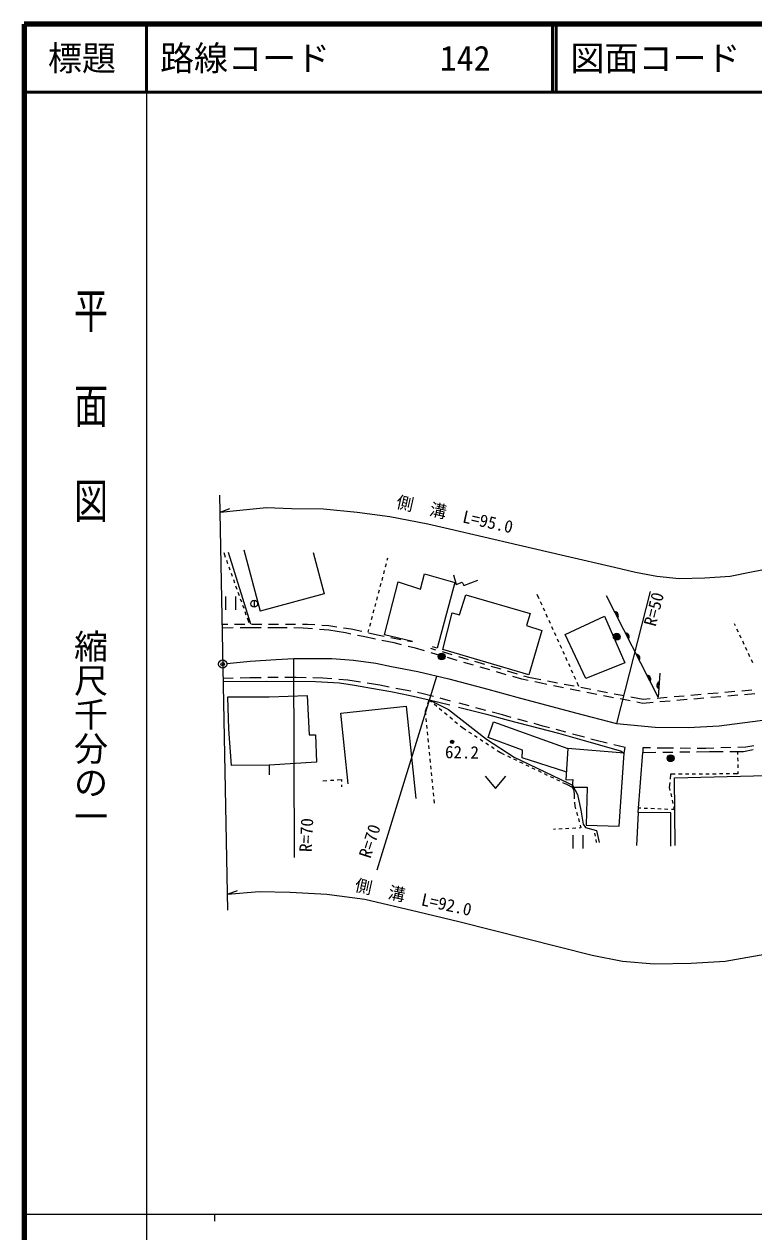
# Model space of a CAD drawing. Units: millimetres, scale not verified. Extents: x 40000 to 680000, y 20000 to 380000.
# Drawn here: x 40000 to 147359, y 202409 to 380000 of the extents above; entities that cross this region are included whole.
import ezdxf
from ezdxf.enums import TextEntityAlignment as Align

# ---------------------------------------------------------------- set-up
doc = ezdxf.new("R2010")
doc.units = ezdxf.units.MM
doc.header["$LTSCALE"] = 1000
doc.header["$PDMODE"] = 32
doc.header["$PDSIZE"] = 500
doc.linetypes.add('CHAIN', pattern=[18.5, 12, -1.5, 3.5, -1.5])
for name, color, linetype, lineweight in [('M-BGD', 7, 'Continuous', 25), ('M-BMK', 2, 'CHAIN', 13), ('M-BMK-HTXT', 7, 'Continuous', 13), ('M-BMK-OTRS', 5, 'Continuous', 25), ('M-BMK-SRVR', 3, 'Continuous', 25), ('M-STR-HTXT', 7, 'Continuous', 13), ('M-TTL', 2, 'Continuous', 140), ('M-TTL-BAND', 7, 'Continuous', 25), ('M-TTL-LINE', 7, 'Continuous', 50)]:
    doc.layers.add(name, color=color, linetype=linetype, lineweight=lineweight)
doc.layers.add('M-OTRS', color=6, linetype='Continuous')
doc.layers.add('M-TTL-TXT', color=7, linetype='Continuous')
doc.styles.add('@ＭＳ ゴシック', font='')
doc.styles.add('ＭＳ ゴシック', font='')
doc.styles.get('@ＭＳ ゴシック').set_extended_font_data('@MS Gothic')
doc.styles.get('ＭＳ ゴシック').set_extended_font_data('MS Gothic')

msp = doc.modelspace()

# ---------------------------------------------------------------- linework, layer by layer
at = {"layer": 'M-BGD'}
for p, q in [((69359, 302301), (69600, 301629)), ((73331, 291755), (70048, 302292)), ((72345, 302700), (74738, 293656)), ((69769, 301158), (69938, 300688)), ((70107, 300217), (70275, 299746)), ((93243, 300629), (93115, 300146)), ((93466, 301470), (93371, 301112)), ((70444, 299276), (70613, 298805)), ((92730, 298696), (92602, 298213)), ((92987, 299662), (92859, 299179)), ((70782, 298335), (70951, 297864)), ((71120, 297393), (71289, 296923)), ((92218, 296763), (92090, 296279)), ((92474, 297729), (92346, 297246)), ((69612, 295859), (69612, 293859)), ((71112, 295859), (71112, 293859)), ((71458, 296452), (71626, 295982)), ((71795, 295511), (71964, 295040)), ((73848, 295280), (73848, 294280)), ((91705, 294830), (91577, 294346)), ((91961, 295796), (91833, 295313)), ((115453, 296165), (115733, 295546)), ((115940, 295090), (116146, 294635)), ((72133, 294570), (72302, 294099)), ((72471, 293628), (72640, 293158)), ((91449, 293863), (91321, 293380)), ((116352, 294179), (116558, 293724)), ((116765, 293268), (116971, 292813)), ((69185, 291790), (69946, 291790)), ((70946, 291789), (72446, 291788)), ((72809, 292687), (73050, 292015)), ((73446, 291787), (74946, 291786)), ((75946, 291785), (77446, 291784)), ((78446, 291783), (79946, 291782)), ((80946, 291781), (81708, 291781)), ((81708, 291781), (82777, 291703)), ((83774, 291630), (84843, 291552)), ((84843, 291552), (85989, 291387)), ((90936, 291930), (90808, 291446)), ((91192, 292896), (91064, 292413)), ((117177, 292357), (117384, 291902)), ((117590, 291446), (117796, 290991)), ((144457, 291873), (144606, 291556)), ((70758, 291209), (69176, 291187)), ((73341, 291244), (71758, 291223)), ((74848, 291244), (73341, 291244)), ((77354, 291244), (75848, 291244)), ((78695, 291223), (77354, 291244)), ((81035, 291188), (79695, 291208)), ((82435, 291077), (81035, 291188)), ((84833, 290888), (83432, 290999)), ((87271, 290489), (84833, 290888)), ((86979, 291245), (88125, 291080)), ((88075, 290317), (87271, 290489)), ((88125, 291080), (89682, 290723)), ((89857, 289937), (89053, 290109)), ((91669, 289577), (89857, 289937)), ((90680, 290963), (90585, 290605)), ((90657, 290499), (92214, 290142)), ((92214, 290142), (92963, 289999)), ((93945, 289811), (95418, 289529)), ((118002, 290536), (118209, 290080)), ((118415, 289625), (118621, 289169)), ((144819, 291103), (145031, 290651)), ((145244, 290198), (145457, 289746)), ((94460, 289022), (92649, 289382)), ((95539, 288745), (94460, 289022)), ((96400, 289341), (97149, 289198)), ((97586, 288220), (96508, 288497)), ((98917, 287832), (97586, 288220)), ((99790, 288232), (100526, 288014)), ((101485, 287730), (102924, 287305)), ((118828, 288714), (119034, 288258)), ((119240, 287803), (119446, 287347)), ((145670, 289293), (145882, 288841)), ((146095, 288388), (146308, 287936)), ((101317, 287133), (99877, 287552)), ((103717, 286433), (102277, 286853)), ((103883, 287021), (105321, 286596)), ((106118, 285734), (104678, 286153)), ((106280, 286313), (107718, 285887)), ((119653, 286892), (119859, 286436)), ((120065, 285981), (120272, 285525)), ((146521, 287483), (146733, 287031)), ((146946, 286578), (147159, 286126)), ((108518, 285034), (107078, 285454)), ((108677, 285604), (110116, 285179)), ((110918, 284335), (109478, 284754)), ((111075, 284895), (112513, 284470)), ((113472, 284186), (114209, 283969)), ((120478, 285070), (120684, 284615)), ((120890, 284159), (121097, 283704)), ((70768, 283810), (69350, 283765)), ((73185, 283888), (71767, 283842)), ((74860, 283899), (73185, 283888)), ((77360, 283916), (75860, 283906)), ((80035, 283934), (78360, 283923)), ((81481, 283901), (80035, 283934)), ((83927, 283845), (82481, 283878)), ((85282, 283725), (83927, 283845)), ((87633, 283517), (86278, 283637)), ((89487, 283226), (87633, 283517)), ((92329, 282781), (90475, 283072)), ((93704, 282516), (92329, 282781)), ((113209, 283667), (111878, 284055)), ((114148, 283474), (113209, 283667)), ((114209, 283969), (116020, 283620)), ((116066, 283080), (115127, 283273)), ((116922, 282910), (116066, 283080)), ((117002, 283432), (118475, 283149)), ((119374, 282422), (117903, 282715)), ((119457, 282960), (120930, 282677)), ((121303, 283248), (121584, 282629)), ((121912, 282488), (123385, 282205)), ((96060, 282061), (94686, 282326)), ((96893, 281896), (96060, 282061)), ((98708, 281538), (97875, 281702)), ((100239, 281124), (98708, 281538)), ((99395, 280043), (99600, 280649)), ((99600, 280649), (99935, 280368)), ((102735, 280450), (101204, 280864)), ((121826, 281935), (120355, 282227)), ((124278, 281447), (122807, 281740)), ((124367, 282016), (125840, 281733)), ((126730, 280960), (125259, 281252)), ((126822, 281544), (128295, 281261)), ((129182, 280472), (127711, 280764)), ((129277, 281072), (131088, 280724)), ((131088, 280724), (132123, 280814)), ((133119, 280901), (134613, 281031)), ((135610, 281118), (137104, 281248)), ((137529, 280667), (136034, 280538)), ((138100, 281334), (139594, 281464)), ((140020, 280881), (138525, 280753)), ((140591, 281551), (142085, 281681)), ((142511, 281096), (141016, 280967)), ((143081, 281768), (144576, 281898)), ((145001, 281310), (143507, 281182)), ((145572, 281984), (147066, 282114)), ((147492, 281525), (145998, 281396)), ((99030, 278962), (99235, 279569)), ((99085, 278414), (99030, 278962)), ((100318, 280047), (100701, 279726)), ((101084, 279405), (101468, 279084)), ((105494, 279739), (103998, 280145)), ((107907, 279085), (106459, 279477)), ((110369, 278418), (108872, 278824)), ((131019, 280107), (130163, 280277)), ((132547, 280238), (131019, 280107)), ((135038, 280453), (133544, 280324)), ((99184, 277419), (99135, 277916)), ((101851, 278763), (102234, 278442)), ((102618, 278121), (103001, 277800)), ((103384, 277479), (103767, 277158)), ((111656, 278066), (110369, 278418)), ((114067, 277405), (112620, 277801)), ((116319, 276789), (115031, 277141)), ((99283, 276424), (99234, 276921)), ((99382, 275429), (99333, 275926)), ((104151, 276836), (104486, 276556)), ((104486, 276556), (104982, 276229)), ((105400, 275955), (105817, 275680)), ((106235, 275405), (106653, 275130)), ((117303, 276524), (116319, 276789)), ((119717, 275874), (118269, 276264)), ((121668, 275349), (120683, 275614)), ((122434, 275134), (121668, 275349)), ((99481, 274434), (99432, 274931)), ((99581, 273438), (99531, 273936)), ((107070, 274855), (107488, 274580)), ((107906, 274306), (108324, 274031)), ((108741, 273756), (109159, 273481)), ((124162, 274647), (123396, 274863)), ((125795, 274262), (124162, 274647)), ((128401, 273647), (126768, 274033)), ((128260, 272809), (128401, 273647)), ((132140, 273580), (131026, 273607)), ((131026, 273607), (131046, 272913)), ((134254, 273528), (133140, 273555)), ((135521, 273521), (134254, 273528)), ((138021, 273508), (136521, 273516)), ((140288, 273497), (139021, 273503)), ((141483, 273534), (140288, 273497)), ((143982, 273611), (142482, 273564)), ((146175, 273679), (144981, 273642)), ((147346, 273899), (146175, 273679)), ((99680, 272443), (99630, 272941)), ((99779, 271448), (99729, 271946)), ((109577, 273206), (110073, 272880)), ((110073, 272880), (110641, 272608)), ((111092, 272392), (111543, 272176)), ((111994, 271961), (112445, 271745)), ((130329, 264062), (131046, 272913)), ((131046, 272913), (132945, 272935)), ((133945, 272947), (135445, 272964)), ((136445, 272976), (137944, 272993)), ((138944, 273005), (140843, 273027)), ((140843, 273027), (142833, 273033)), ((143833, 273036), (145823, 273042)), ((144961, 273004), (144966, 272624)), ((144972, 272124), (144979, 271625)), ((145823, 273042), (147258, 273353)), ((76073, 271013), (76067, 269600)), ((99878, 270453), (99828, 270951)), ((99977, 269458), (99927, 269956)), ((112896, 271529), (113347, 271313)), ((113798, 271097), (114249, 270882)), ((114700, 270666), (115151, 270450)), ((115602, 270234), (116053, 270018)), ((144985, 271125), (144991, 270625)), ((144998, 270125), (145002, 269745)), ((83923, 268736), (84557, 268778)), ((85056, 268811), (85555, 268845)), ((86054, 268878), (86687, 268920)), ((86687, 268920), (86683, 268627)), ((100076, 268463), (100027, 268961)), ((107850, 269418), (109350, 267618)), ((109350, 267618), (110850, 269418)), ((116505, 269803), (116956, 269587)), ((117407, 269371), (117858, 269155)), ((118309, 268939), (118760, 268724)), ((119211, 268508), (119779, 268236)), ((119779, 268236), (120640, 267795)), ((134985, 268471), (134923, 267726)), ((135089, 269715), (135027, 268969)), ((135796, 269717), (135089, 269715)), ((136796, 269720), (136296, 269718)), ((137796, 269723), (137296, 269721)), ((138796, 269726), (138296, 269724)), ((139796, 269729), (139296, 269727)), ((140796, 269732), (140296, 269730)), ((141796, 269735), (141296, 269733)), ((142796, 269738), (142296, 269737)), ((143796, 269741), (143296, 269740)), ((145002, 269745), (144296, 269743)), ((86675, 268127), (86671, 267834)), ((100175, 267468), (100126, 267966)), ((100274, 266473), (100225, 266970)), ((120640, 267795), (120882, 267314)), ((120882, 267314), (120902, 266650)), ((120902, 266650), (120945, 266083)), ((134923, 267726), (135011, 267333)), ((135120, 266845), (135229, 266357)), ((100378, 265427), (100324, 265975)), ((120984, 265585), (121028, 265018)), ((121028, 265018), (121138, 264617)), ((130726, 264701), (130306, 264718)), ((131726, 264660), (131226, 264680)), ((132725, 264619), (132225, 264640)), ((135338, 265869), (135447, 265381)), ((135556, 264893), (135643, 264501)), ((121271, 264135), (121404, 263653)), ((121537, 263171), (121670, 262689)), ((133724, 264579), (133224, 264599)), ((134723, 264538), (134223, 264559)), ((135643, 264501), (135223, 264518)), ((118158, 261609), (117898, 261596)), ((119157, 261662), (118658, 261636)), ((120156, 261714), (119656, 261688)), ((121154, 261766), (120655, 261740)), ((121914, 261806), (121653, 261792)), ((121803, 262207), (121914, 261806)), ((120713, 260764), (120713, 258764)), ((122213, 260764), (122213, 258764)), ((123917, 261015), (124000, 260575)), ((124094, 260084), (124177, 259643))]:
    msp.add_line(p, q, dxfattribs=at)
for points in [[(82541, 302306), (84146, 296239), (74738, 293656)], [(97149, 289198), (93022, 290211), (95027, 297981), (98330, 296905), (98908, 299189), (103354, 297914), (100778, 288262), (100102, 288454)], [(103182, 299038), (103552, 297614), (104462, 297932), (104667, 297476), (106730, 298260)], [(133517, 284554), (133267, 281020), (125694, 295919)], [(69314, 283343), (75712, 283396), (82862, 283318), (86390, 283143), (88618, 282808), (91116, 282347), (93945, 281852), (96803, 281295), (99600, 280649), (102625, 279920)], [(99602, 280647), (102410, 279217), (108047, 274877), (112080, 272190), (120010, 268452), (120661, 268093)], [(87657, 268270), (86593, 278697), (96205, 279727), (97627, 266126)], [(103887, 279559), (108035, 278530), (111220, 277637), (118635, 275734), (122400, 274650), (127749, 273161), (128260, 272809)], [(119678, 270043), (113282, 272132), (113344, 273217), (108258, 275105), (109078, 277416), (119972, 273509), (119720, 268865), (120717, 268910), (120640, 267795), (122812, 267792), (122697, 262211), (127553, 262077), (128260, 272809), (119972, 273509)], [(135788, 259245), (135668, 269159), (149252, 269496), (149896, 262764), (155744, 263354), (155801, 262606), (160561, 263077), (160313, 264642), (163439, 264821), (161951, 274123), (148894, 272737), (149252, 269496)], [(120661, 268093), (121431, 266698), (121909, 264398), (122240, 262341), (122594, 261852), (124217, 261405), (124582, 259650)], [(135142, 259100), (135127, 264034), (130329, 264062), (130075, 259223)]]:
    msp.add_lwpolyline(points, dxfattribs=at)
for points in [[(101589, 288023), (102984, 293434), (104066, 293146), (104971, 296074), (114435, 293350), (113910, 291593), (116162, 290834), (114252, 284300)], [(119617, 290242), (125362, 292961), (128380, 286081), (122642, 283769)], [(69980, 281063), (76046, 281107), (81661, 281293), (81935, 275495), (82885, 275481), (83006, 271496), (76073, 271013), (70506, 271007), (70124, 276324)]]:
    msp.add_lwpolyline(points, close=True, dxfattribs=at)
for centre, radius in [((73848, 294780), 500), ((127194, 289924), 500), ((127194, 289924), 409), ((127194, 289924), 318), ((127194, 289924), 227), ((127194, 289924), 136), ((127194, 289924), 45.5), ((101422, 287018), 500), ((101422, 287018), 409), ((101422, 287018), 318), ((101422, 287018), 227), ((101422, 287018), 136), ((101422, 287018), 45.5), ((135115, 272050), 500), ((135115, 272050), 409), ((135115, 272050), 318), ((135115, 272050), 227), ((135115, 272050), 136), ((135115, 272050), 45.5)]:
    msp.add_circle(centre, radius, dxfattribs=at)
for centre, radius, start, end in [((126864, 293029), 567, 325.01914, 88.87416), ((126864, 293029), 453, 332.97853, 80.91477), ((126864, 293029), 340, 348.6039, 65.2894), ((128450, 289909), 567, 325.01914, 88.87416), ((128450, 289909), 453, 332.97853, 80.91477), ((128450, 289909), 340, 348.6039, 65.2894), ((130036, 286789), 567, 325.01914, 88.87416), ((130036, 286789), 453, 332.97853, 80.91477), ((130036, 286789), 340, 348.6039, 65.2894), ((131622, 283669), 567, 325.01914, 88.87416), ((131622, 283669), 453, 332.97853, 80.91477), ((131622, 283669), 340, 348.6039, 65.2894), ((133658, 282768), 567, 114.02665, 237.88168), ((133658, 282768), 453, 121.98604, 229.92229), ((133658, 282768), 340, 137.61142, 214.29692)]:
    msp.add_arc(centre, radius, start, end, dxfattribs=at)
at = {"layer": 'M-BMK'}
msp.add_lwpolyline([(69806, 285966), (73250, 286347), (77056, 286561), (79702, 286729), (85251, 286708), (88461, 286478), (91743, 286026), (94070, 285548), (97941, 284825), (102471, 283710), (108222, 282234), (112509, 281042), (121104, 278719), (127132, 277185), (132846, 276619), (137703, 276575), (142234, 276838), (149429, 277754), (154119, 278558), (160181, 280307), (163791, 281579), (165764, 282364), (166598, 282822)], dxfattribs=at)
at = {"layer": 'M-BMK-HTXT'}
for radius in [100, 80, 60, 40, 20, 20]:
    msp.add_circle((102966, 274452), radius, dxfattribs=at)
msp.add_point((102966, 274452), dxfattribs=at)
at = {"layer": 'M-BMK-OTRS'}
msp.add_line((68722, 310725), (69920, 249691), dxfattribs=at)
at = {"layer": 'M-BMK-SRVR'}
msp.add_circle((69209, 285899), 600, dxfattribs=at)
at = {"layer": 'M-OTRS'}
msp.add_point((69209, 285899), dxfattribs=at)
at = {"layer": 'M-STR-HTXT'}
for p, q in [((68830, 308239), (70278, 308800)), ((132112, 296555), (127132, 277185)), ((79763, 257471), (79702, 286729)), ((100667, 284095), (91865, 255613)), ((69911, 252071), (71374, 252591))]:
    msp.add_line(p, q, dxfattribs=at)
for points in [[(68830, 308239), (71715, 308555), (75634, 308901), (79322, 308800), (84046, 308728), (88988, 308248), (93792, 307590), (99400, 306514), (102583, 305791), (112671, 303433), (119665, 301796), (126839, 300157), (129932, 299391), (133073, 298803), (136352, 298483), (140134, 298605), (143871, 298818), (147030, 299445), (149828, 299988), (153215, 300791), (156198, 301645), (158342, 302308)], [(69911, 252071), (74596, 252450), (79139, 252381), (84534, 252074), (90146, 251313), (98037, 249484), (103955, 248044), (113860, 245553), (123587, 243111), (128028, 242233), (132701, 241802), (138146, 241899), (143146, 242228), (153161, 243965), (160922, 245467), (164490, 246357)]]:
    msp.add_lwpolyline(points, dxfattribs=at)
at = {"layer": 'M-TTL'}
for p, q in [((40000, 380000), (40000, 20000)), ((680000, 380000), (40000, 380000))]:
    msp.add_line(p, q, dxfattribs=at)
at = {"layer": 'M-TTL-BAND'}
for p, q in [((58000, 370000), (58000, 20000)), ((40000, 205000), (579000, 205000)), ((68000, 205000), (68000, 204000))]:
    msp.add_line(p, q, dxfattribs=at)
at = {"layer": 'M-TTL-LINE'}
for p, q in [((58000, 380000), (58000, 370000)), ((117750, 380000), (117750, 370000)), ((118250, 380000), (118250, 370000)), ((40000, 370000), (680000, 370000))]:
    msp.add_line(p, q, dxfattribs=at)

# ---------------------------------------------------------------- texts
at = {"layer": 'M-BMK-HTXT', "style": 'ＭＳ ゴシック'}
msp.add_text('62.2', height=1833, rotation=359.128, dxfattribs=at).set_placement((101900, 271510), align=Align.BOTTOM_LEFT)
at = {"layer": 'M-STR-HTXT', "style": 'ＭＳ ゴシック'}
for s, rotation, p in [('側\u3000溝\u3000L=95.0', 347.408, (94507, 308391)), ('R=50', 75.58, (133442, 291196)), ('R=70', 87.31, (82862, 258198)), ('R=70', 72.025, (91467, 257048)), ('側\u3000溝\u3000L=92.0', 347.697, (88414, 252037))]:
    msp.add_text(s, height=1833, rotation=rotation, dxfattribs=at).set_placement(p, align=Align.BOTTOM_LEFT)
at = {"layer": 'M-TTL-BAND', "style": '@ＭＳ ゴシック', "width": 1.4}
msp.add_text('平  面  図', height=3666, rotation=270, dxfattribs=at).set_placement((49777, 306475), align=Align.MIDDLE_RIGHT)
at = {"layer": 'M-TTL-BAND', "style": '@ＭＳ ゴシック'}
msp.add_text('縮尺千分の一', height=3666, rotation=270, dxfattribs=at).set_placement((49777, 261030), align=Align.MIDDLE_RIGHT)
at = {"layer": 'M-TTL-TXT', "style": 'ＭＳ ゴシック'}
msp.add_text('標題', height=3666, dxfattribs=at).set_placement((48500, 375000), align=Align.MIDDLE_CENTER)
for s, p in [('路線コード', (60000, 375000)), ('142', (101142, 375000)), ('図面コード', (120380, 375000))]:
    msp.add_text(s, height=3666, dxfattribs=at).set_placement(p, align=Align.MIDDLE_LEFT)

doc.saveas('drawing.dxf')
